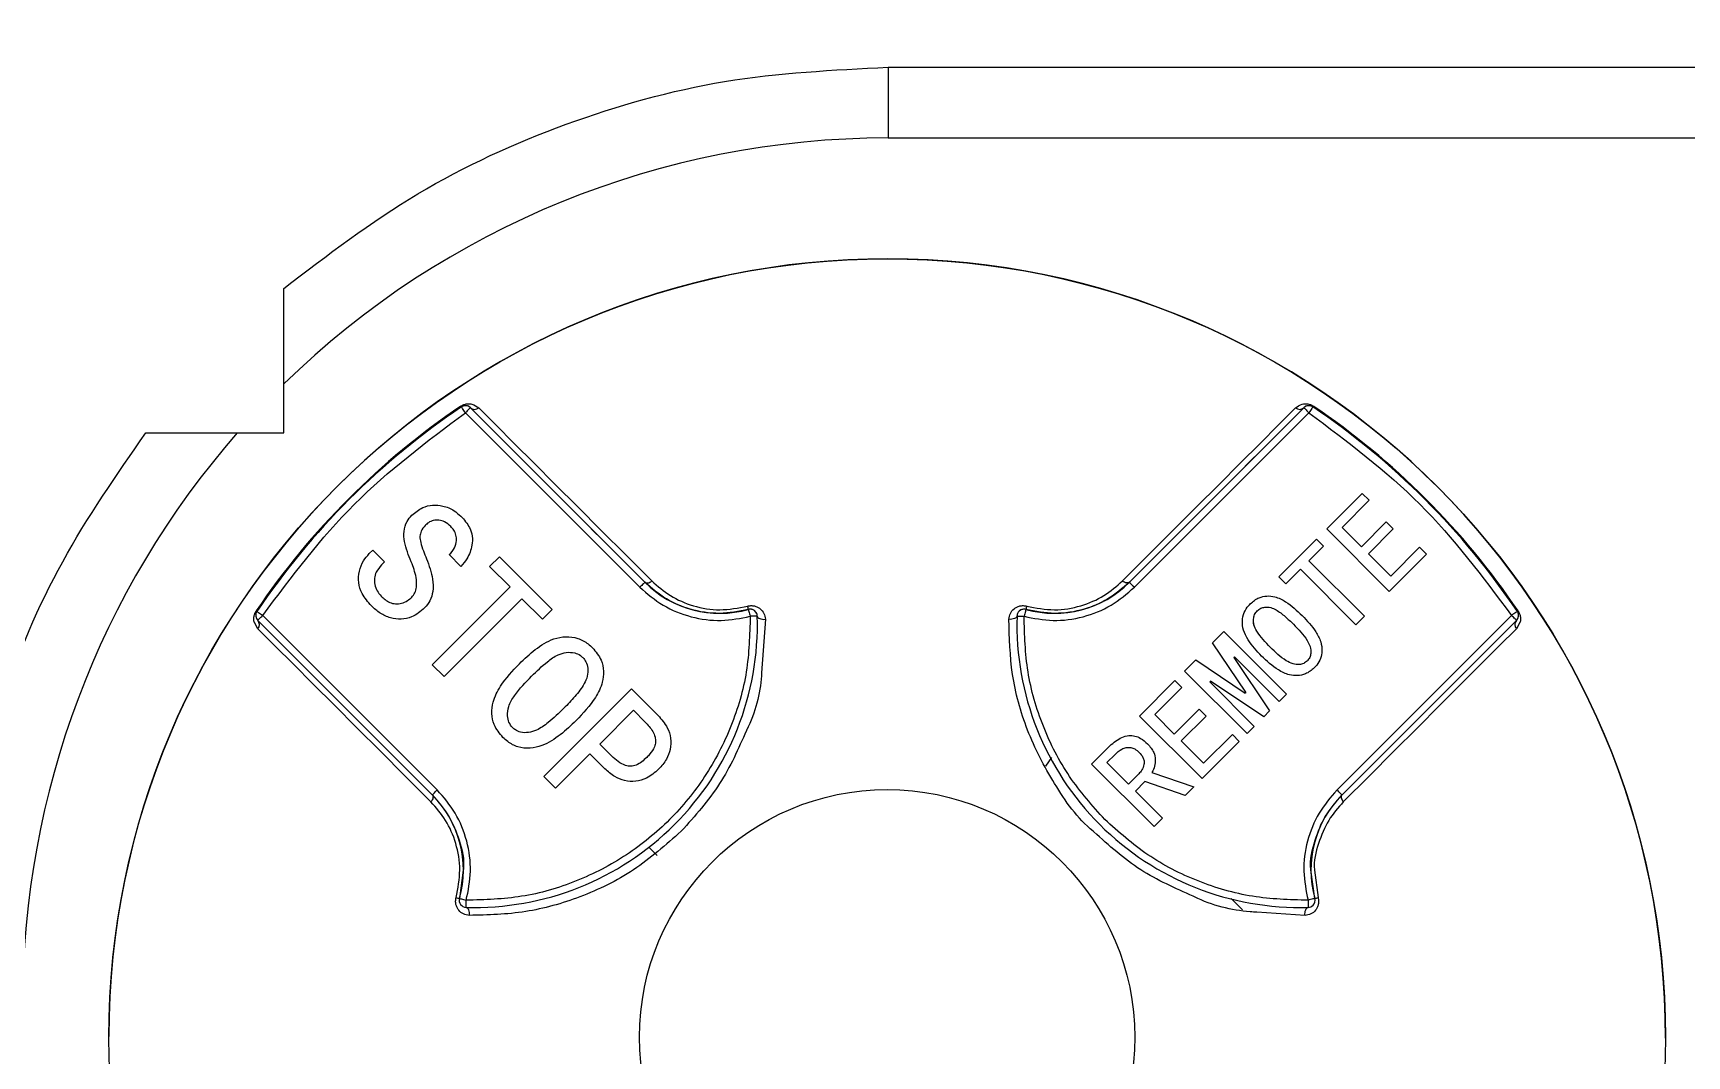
# Model space of a CAD drawing. Header units: millimetres. Extents: x 1890 to 4327, y 775 to 2498.
# Drawn here: x 2594.27 to 2641.03, y 2170.8 to 2199.71 of the extents above; entities that cross this region are included whole.
import ezdxf

# ---------------------------------------------------------------- set-up
doc = ezdxf.new("R2010")
doc.units = ezdxf.units.MM

msp = doc.modelspace()

# ---------------------------------------------------------------- linework, layer by layer
at = {"color": 7, "linetype": 'Continuous', "lineweight": 25}
for p, q in [((2618.442, 2198.741), (2669.134, 2198.741)), ((2618.442, 2198.741), (2618.442, 2196.741)), ((2618.442, 2196.741), (2668.933, 2196.741)), ((2601.361, 2188.403), (2601.361, 2192.489)), ((2606.369, 2189.161), (2606.383, 2189.141)), ((2606.383, 2189.141), (2606.383, 2189.141)), ((2606.494, 2188.975), (2611.427, 2184.043)), ((2606.636, 2189.117), (2611.568, 2184.184)), ((2606.636, 2189.117), (2606.636, 2189.117)), ((2625.266, 2184.184), (2630.199, 2189.117)), ((2625.408, 2184.043), (2630.34, 2188.975)), ((2630.199, 2189.117), (2630.199, 2189.117)), ((2630.452, 2189.141), (2630.466, 2189.161)), ((2630.452, 2189.141), (2630.452, 2189.141)), ((2597.46, 2188.403), (2601.361, 2188.403)), ((2630.844, 2185.694), (2631.847, 2186.697)), ((2631.847, 2186.697), (2632.043, 2186.5)), ((2632.043, 2186.5), (2631.278, 2185.735)), ((2632.043, 2186.5), (2631.278, 2185.735)), ((2605.357, 2185.789), (2605.357, 2185.789)), ((2606.08, 2185.761), (2606.08, 2185.761)), ((2632.612, 2183.926), (2630.844, 2185.694)), ((2632.612, 2183.926), (2630.844, 2185.694)), ((2631.278, 2185.735), (2631.826, 2185.187)), ((2631.278, 2185.735), (2631.278, 2185.735)), ((2631.826, 2185.187), (2632.529, 2185.89)), ((2632.726, 2185.694), (2632.023, 2184.991)), ((2632.726, 2185.694), (2632.023, 2184.991)), ((2632.529, 2185.89), (2632.726, 2185.694)), ((2605.214, 2185.409), (2605.214, 2185.409)), ((2606.243, 2185.384), (2606.243, 2185.384)), ((2629.49, 2184.339), (2630.555, 2185.404)), ((2630.555, 2185.404), (2630.751, 2185.208)), ((2603.779, 2184.993), (2603.88, 2185.095)), ((2603.88, 2185.095), (2604.213, 2184.762)), ((2604.213, 2184.762), (2604.127, 2184.675)), ((2604.213, 2184.762), (2604.127, 2184.675)), ((2606.37, 2184.632), (2606.037, 2184.965)), ((2606.37, 2184.632), (2606.037, 2184.965)), ((2607.18, 2184.632), (2607.455, 2184.907)), ((2607.455, 2184.907), (2608.946, 2183.416)), ((2630.751, 2185.208), (2630.338, 2184.794)), ((2630.751, 2185.208), (2630.338, 2184.794)), ((2630.338, 2184.794), (2631.909, 2183.223)), ((2630.338, 2184.794), (2630.338, 2184.794)), ((2632.023, 2184.991), (2632.653, 2184.36)), ((2632.023, 2184.991), (2632.023, 2184.991)), ((2633.666, 2184.98), (2632.612, 2183.926)), ((2633.666, 2184.98), (2632.612, 2183.926)), ((2632.653, 2184.36), (2633.47, 2185.177)), ((2633.47, 2185.177), (2633.666, 2184.98)), ((2604.127, 2184.675), (2604.127, 2184.675)), ((2606.37, 2184.632), (2606.37, 2184.632)), ((2607.759, 2184.053), (2607.18, 2184.632)), ((2607.759, 2184.053), (2607.18, 2184.632)), ((2629.686, 2184.143), (2629.49, 2184.339)), ((2629.686, 2184.143), (2629.49, 2184.339)), ((2630.1, 2184.557), (2629.686, 2184.143)), ((2630.1, 2184.557), (2629.686, 2184.143)), ((2631.671, 2182.985), (2630.1, 2184.557)), ((2630.1, 2184.557), (2630.1, 2184.557)), ((2631.671, 2182.985), (2630.1, 2184.557)), ((2603.923, 2184.242), (2603.923, 2184.242)), ((2605.116, 2184.201), (2605.116, 2184.201)), ((2605.559, 2181.853), (2607.759, 2184.053)), ((2607.759, 2184.053), (2607.759, 2184.053)), ((2611.568, 2184.184), (2611.568, 2184.184)), ((2625.266, 2184.184), (2625.266, 2184.184)), ((2629.686, 2184.143), (2629.686, 2184.143)), ((2632.612, 2183.926), (2632.612, 2183.926)), ((2600.601, 2183.36), (2600.581, 2183.373)), ((2600.601, 2183.36), (2600.601, 2183.36)), ((2603.837, 2183.517), (2603.837, 2183.517)), ((2605.342, 2183.459), (2605.342, 2183.459)), ((2608.092, 2183.72), (2605.892, 2181.52)), ((2608.092, 2183.72), (2605.892, 2181.52)), ((2608.671, 2183.141), (2608.092, 2183.72)), ((2608.092, 2183.72), (2608.092, 2183.72)), ((2608.671, 2183.141), (2608.092, 2183.72)), ((2608.946, 2183.416), (2608.671, 2183.141)), ((2608.946, 2183.416), (2608.671, 2183.141)), ((2628.88, 2183.378), (2628.88, 2183.378)), ((2636.233, 2183.36), (2636.254, 2183.373)), ((2636.233, 2183.36), (2636.233, 2183.36)), ((2600.629, 2182.871), (2600.531, 2183.049)), ((2600.567, 2183.248), (2600.567, 2183.248)), ((2605.558, 2178.174), (2600.625, 2183.106)), ((2605.7, 2178.315), (2600.767, 2183.248)), ((2608.671, 2183.141), (2608.671, 2183.141)), ((2614.75, 2182.984), (2614.75, 2182.984)), ((2614.975, 2183.138), (2614.87, 2181.626)), ((2622.085, 2183.001), (2622.085, 2183.001)), ((2628.794, 2182.96), (2628.794, 2182.96)), ((2629.903, 2182.996), (2629.903, 2182.996)), ((2636.068, 2183.248), (2631.135, 2178.315)), ((2636.209, 2183.106), (2631.277, 2178.174)), ((2631.909, 2183.223), (2631.671, 2182.985)), ((2631.909, 2183.223), (2631.671, 2182.985)), ((2631.671, 2182.985), (2631.671, 2182.985)), ((2636.304, 2183.049), (2636.205, 2182.871)), ((2636.268, 2183.248), (2636.268, 2183.248)), ((2627.619, 2182.468), (2627.939, 2182.789)), ((2628.56, 2181.073), (2627.619, 2182.468)), ((2628.56, 2181.073), (2627.619, 2182.468)), ((2627.939, 2182.789), (2629.707, 2181.021)), ((2609.814, 2182.055), (2609.814, 2182.055)), ((2626.823, 2181.672), (2627.143, 2181.993)), ((2627.143, 2181.993), (2628.539, 2181.052)), ((2628.218, 2182.055), (2628.239, 2182.076)), ((2628.239, 2182.076), (2628.218, 2182.055)), ((2628.218, 2182.055), (2629.231, 2180.546)), ((2628.218, 2182.055), (2628.218, 2182.055)), ((2629.5, 2180.814), (2628.239, 2182.076)), ((2628.239, 2182.076), (2628.239, 2182.076)), ((2629.5, 2180.814), (2628.239, 2182.076)), ((2629.004, 2182.096), (2629.004, 2182.096)), ((2630.37, 2182.379), (2630.37, 2182.379)), ((2605.892, 2181.52), (2605.559, 2181.853)), ((2605.892, 2181.52), (2605.559, 2181.853)), ((2605.892, 2181.52), (2605.892, 2181.52)), ((2608.367, 2181.534), (2608.367, 2181.534)), ((2609.925, 2181.476), (2609.925, 2181.476)), ((2628.591, 2179.905), (2626.823, 2181.672)), ((2628.591, 2179.905), (2626.823, 2181.672)), ((2630.493, 2181.765), (2630.493, 2181.765)), ((2608.714, 2178.698), (2611.189, 2181.173)), ((2611.189, 2181.173), (2611.942, 2180.42)), ((2625.551, 2180.401), (2626.554, 2181.404)), ((2626.75, 2181.207), (2625.985, 2180.442)), ((2626.75, 2181.207), (2625.985, 2180.442)), ((2626.554, 2181.404), (2626.75, 2181.207)), ((2627.536, 2181.373), (2627.557, 2181.393)), ((2627.557, 2181.393), (2627.536, 2181.373)), ((2627.536, 2181.373), (2628.797, 2180.111)), ((2627.536, 2181.373), (2627.536, 2181.373)), ((2629.066, 2180.38), (2627.557, 2181.393)), ((2627.557, 2181.393), (2627.557, 2181.393)), ((2629.066, 2180.38), (2627.557, 2181.393)), ((2628.56, 2181.073), (2628.539, 2181.052)), ((2628.56, 2181.073), (2628.56, 2181.073)), ((2629.707, 2181.021), (2629.5, 2180.814)), ((2629.707, 2181.021), (2629.5, 2180.814)), ((2607.718, 2180.664), (2607.718, 2180.664)), ((2610.292, 2179.61), (2611.247, 2180.565)), ((2610.292, 2179.61), (2611.247, 2180.565)), ((2611.247, 2180.565), (2611.58, 2180.232)), ((2611.247, 2180.565), (2611.247, 2180.565)), ((2611.247, 2180.565), (2611.58, 2180.232)), ((2626.533, 2179.894), (2627.236, 2180.597)), ((2627.236, 2180.597), (2627.433, 2180.401)), ((2629.231, 2180.546), (2629.066, 2180.38)), ((2629.231, 2180.546), (2629.066, 2180.38)), ((2629.5, 2180.814), (2629.5, 2180.814)), ((2609.626, 2180.275), (2609.626, 2180.275)), ((2611.58, 2180.232), (2611.58, 2180.232)), ((2627.319, 2178.633), (2625.551, 2180.401)), ((2627.319, 2178.633), (2625.551, 2180.401)), ((2625.985, 2180.442), (2626.533, 2179.894)), ((2625.985, 2180.442), (2625.985, 2180.442)), ((2627.433, 2180.401), (2626.73, 2179.698)), ((2627.433, 2180.401), (2626.73, 2179.698)), ((2628.797, 2180.111), (2628.591, 2179.905)), ((2628.797, 2180.111), (2628.591, 2179.905)), ((2629.066, 2180.38), (2629.066, 2180.38)), ((2607.557, 2179.798), (2607.557, 2179.798)), ((2610.625, 2179.277), (2610.292, 2179.61)), ((2610.292, 2179.61), (2610.292, 2179.61)), ((2611.872, 2179.688), (2611.872, 2179.688)), ((2626.73, 2179.698), (2627.36, 2179.067)), ((2626.73, 2179.698), (2626.73, 2179.698)), ((2628.373, 2179.687), (2627.319, 2178.633)), ((2628.373, 2179.687), (2627.319, 2178.633)), ((2627.36, 2179.067), (2628.177, 2179.884)), ((2628.177, 2179.884), (2628.373, 2179.687)), ((2628.591, 2179.905), (2628.591, 2179.905)), ((2610.017, 2179.335), (2609.047, 2178.365)), ((2610.017, 2179.335), (2609.047, 2178.365)), ((2610.437, 2178.915), (2610.017, 2179.335)), ((2610.017, 2179.335), (2610.017, 2179.335)), ((2610.437, 2178.915), (2610.017, 2179.335)), ((2622.904, 2178.986), (2623.07, 2179.235)), ((2624.197, 2179.047), (2624.714, 2179.563)), ((2624.631, 2179.088), (2624.859, 2179.315)), ((2624.631, 2179.088), (2624.859, 2179.315)), ((2624.859, 2179.315), (2624.859, 2179.315)), ((2625.541, 2179.377), (2625.541, 2179.377)), ((2609.047, 2178.365), (2608.714, 2178.698)), ((2609.047, 2178.365), (2608.714, 2178.698)), ((2610.437, 2178.915), (2610.437, 2178.915)), ((2611.956, 2178.9), (2611.956, 2178.9)), ((2625.965, 2177.279), (2624.197, 2179.047)), ((2625.965, 2177.279), (2624.197, 2179.047)), ((2625.241, 2178.478), (2624.631, 2179.088)), ((2624.631, 2179.088), (2624.631, 2179.088)), ((2625.531, 2178.767), (2625.241, 2178.478)), ((2625.684, 2179.094), (2625.684, 2179.094)), ((2625.903, 2178.809), (2627.092, 2178.406)), ((2609.047, 2178.365), (2609.047, 2178.365)), ((2625.706, 2178.55), (2625.438, 2178.282)), ((2625.706, 2178.55), (2625.438, 2178.282)), ((2625.438, 2178.282), (2626.203, 2177.517)), ((2625.438, 2178.282), (2625.438, 2178.282)), ((2626.843, 2178.157), (2625.706, 2178.55)), ((2625.706, 2178.55), (2625.706, 2178.55)), ((2626.843, 2178.157), (2625.706, 2178.55)), ((2627.092, 2178.406), (2626.843, 2178.157)), ((2627.092, 2178.406), (2626.843, 2178.157)), ((2627.319, 2178.633), (2627.319, 2178.633)), ((2626.843, 2178.157), (2626.843, 2178.157)), ((2626.203, 2177.517), (2625.965, 2177.279)), ((2626.203, 2177.517), (2625.965, 2177.279)), ((2625.965, 2177.279), (2625.965, 2177.279)), ((2611.682, 2176.693), (2611.912, 2176.463)), ((2606.435, 2176.05), (2606.327, 2175.249)), ((2630.507, 2175.249), (2630.399, 2176.056)), ((2630.501, 2176.045), (2630.601, 2175.271)), ((2606.32, 2175.196), (2606.32, 2175.196)), ((2606.514, 2174.996), (2606.52, 2175.196)), ((2628.14, 2175.249), (2628.461, 2174.929)), ((2628.163, 2175.226), (2628.461, 2174.929)), ((2630.315, 2175.196), (2630.321, 2174.996)), ((2630.515, 2175.195), (2630.515, 2175.195)), ((2630.23, 2174.768), (2628.864, 2174.859)), ((2596.417, 2171.349), (2596.417, 2171.349)), ((2640.417, 2171.302), (2640.417, 2171.302))]:
    msp.add_line(p, q, dxfattribs=at)
at = {"color": 7, "linetype": 'Continuous', "lineweight": 25, "flags": 128}
for points in [[(2606.494, 2188.975), (2606.473, 2189.008), (2606.452, 2189.039), (2606.432, 2189.067), (2606.415, 2189.093), (2606.401, 2189.113), (2606.391, 2189.129), (2606.385, 2189.138), (2606.383, 2189.141)], [(2606.636, 2189.117), (2606.633, 2189.114), (2606.625, 2189.106), (2606.612, 2189.093), (2606.594, 2189.075), (2606.573, 2189.054), (2606.549, 2189.03), (2606.522, 2189.003), (2606.494, 2188.975)], [(2606.872, 2189.113), (2607.354, 2188.631), (2607.876, 2188.108), (2608.437, 2187.547), (2609.036, 2186.949), (2609.669, 2186.315), (2610.337, 2185.648), (2611.036, 2184.949), (2611.764, 2184.22)], [(2625.07, 2184.22), (2625.799, 2184.949), (2626.498, 2185.648), (2627.165, 2186.315), (2627.799, 2186.949), (2628.397, 2187.547), (2628.958, 2188.108), (2629.481, 2188.631), (2629.963, 2189.113)], [(2630.199, 2189.117), (2630.201, 2189.114), (2630.209, 2189.106), (2630.223, 2189.093), (2630.24, 2189.075), (2630.262, 2189.054), (2630.286, 2189.03), (2630.313, 2189.003), (2630.34, 2188.975)], [(2630.452, 2189.141), (2630.45, 2189.138), (2630.444, 2189.129), (2630.433, 2189.113), (2630.419, 2189.093), (2630.402, 2189.067), (2630.383, 2189.039), (2630.362, 2189.008), (2630.34, 2188.975)], [(2611.568, 2184.184), (2611.566, 2184.181), (2611.558, 2184.173), (2611.545, 2184.16), (2611.527, 2184.143), (2611.506, 2184.121), (2611.481, 2184.097), (2611.455, 2184.07), (2611.427, 2184.043)], [(2611.568, 2184.184), (2611.585, 2184.172), (2611.605, 2184.165), (2611.628, 2184.163), (2611.653, 2184.165), (2611.68, 2184.172), (2611.709, 2184.184), (2611.737, 2184.2), (2611.764, 2184.22)], [(2625.266, 2184.184), (2625.25, 2184.172), (2625.23, 2184.165), (2625.207, 2184.163), (2625.181, 2184.165), (2625.154, 2184.172), (2625.126, 2184.184), (2625.098, 2184.2), (2625.07, 2184.22)], [(2625.266, 2184.184), (2625.269, 2184.181), (2625.277, 2184.173), (2625.29, 2184.16), (2625.308, 2184.143), (2625.329, 2184.121), (2625.353, 2184.097), (2625.38, 2184.07), (2625.408, 2184.043)], [(2600.601, 2183.36), (2600.604, 2183.358), (2600.614, 2183.351), (2600.629, 2183.341), (2600.65, 2183.327), (2600.675, 2183.31), (2600.703, 2183.291), (2600.735, 2183.27), (2600.767, 2183.248)], [(2614.493, 2183.415), (2614.494, 2183.411), (2614.497, 2183.4), (2614.502, 2183.383), (2614.509, 2183.359), (2614.517, 2183.329), (2614.526, 2183.296), (2614.536, 2183.26), (2614.547, 2183.222)], [(2622.342, 2183.415), (2622.34, 2183.411), (2622.337, 2183.4), (2622.332, 2183.383), (2622.326, 2183.359), (2622.318, 2183.329), (2622.308, 2183.296), (2622.298, 2183.26), (2622.288, 2183.222)], [(2636.233, 2183.36), (2636.23, 2183.358), (2636.221, 2183.351), (2636.205, 2183.341), (2636.185, 2183.327), (2636.16, 2183.31), (2636.131, 2183.291), (2636.1, 2183.27), (2636.068, 2183.248)], [(2600.625, 2183.106), (2600.628, 2183.109), (2600.636, 2183.117), (2600.649, 2183.13), (2600.667, 2183.148), (2600.688, 2183.169), (2600.713, 2183.194), (2600.739, 2183.22), (2600.767, 2183.248)], [(2614.747, 2183.228), (2614.743, 2183.228), (2614.731, 2183.228), (2614.713, 2183.227), (2614.688, 2183.227), (2614.658, 2183.226), (2614.623, 2183.225), (2614.586, 2183.224), (2614.547, 2183.222)], [(2614.747, 2183.228), (2614.752, 2183.208), (2614.765, 2183.188), (2614.787, 2183.171), (2614.817, 2183.157), (2614.851, 2183.146), (2614.891, 2183.139), (2614.932, 2183.136), (2614.975, 2183.138)], [(2622.088, 2183.228), (2622.083, 2183.208), (2622.069, 2183.188), (2622.047, 2183.171), (2622.018, 2183.157), (2621.983, 2183.146), (2621.944, 2183.139), (2621.902, 2183.136), (2621.86, 2183.138)], [(2622.088, 2183.228), (2622.092, 2183.228), (2622.103, 2183.228), (2622.122, 2183.227), (2622.147, 2183.227), (2622.177, 2183.226), (2622.211, 2183.225), (2622.249, 2183.224), (2622.288, 2183.222)], [(2636.209, 2183.106), (2636.206, 2183.109), (2636.198, 2183.117), (2636.185, 2183.13), (2636.168, 2183.148), (2636.146, 2183.169), (2636.122, 2183.194), (2636.095, 2183.22), (2636.068, 2183.248)], [(2605.522, 2177.978), (2604.793, 2178.707), (2604.094, 2179.406), (2603.427, 2180.073), (2602.793, 2180.707), (2602.195, 2181.305), (2601.634, 2181.866), (2601.112, 2182.389), (2600.629, 2182.871)], [(2636.205, 2182.871), (2635.723, 2182.389), (2635.201, 2181.866), (2634.639, 2181.305), (2634.041, 2180.707), (2633.408, 2180.073), (2632.74, 2179.406), (2632.041, 2178.707), (2631.313, 2177.978)], [(2605.558, 2178.174), (2605.561, 2178.177), (2605.569, 2178.185), (2605.582, 2178.198), (2605.6, 2178.215), (2605.621, 2178.237), (2605.645, 2178.261), (2605.672, 2178.288), (2605.7, 2178.315)], [(2631.277, 2178.174), (2631.274, 2178.177), (2631.266, 2178.185), (2631.253, 2178.198), (2631.235, 2178.215), (2631.214, 2178.237), (2631.189, 2178.261), (2631.163, 2178.288), (2631.135, 2178.315)], [(2605.558, 2178.174), (2605.57, 2178.158), (2605.577, 2178.138), (2605.58, 2178.115), (2605.577, 2178.089), (2605.57, 2178.062), (2605.558, 2178.034), (2605.542, 2178.005), (2605.522, 2177.978)], [(2631.277, 2178.174), (2631.265, 2178.158), (2631.257, 2178.138), (2631.255, 2178.115), (2631.257, 2178.089), (2631.265, 2178.062), (2631.277, 2178.034), (2631.293, 2178.005), (2631.313, 2177.978)], [(2606.327, 2175.249), (2606.331, 2175.248), (2606.342, 2175.245), (2606.36, 2175.24), (2606.384, 2175.234), (2606.413, 2175.225), (2606.446, 2175.216), (2606.482, 2175.206), (2606.52, 2175.196)], [(2606.514, 2174.996), (2606.535, 2174.991), (2606.554, 2174.977), (2606.571, 2174.955), (2606.586, 2174.926), (2606.596, 2174.891), (2606.604, 2174.852), (2606.606, 2174.81), (2606.605, 2174.768)], [(2630.23, 2174.768), (2630.228, 2174.81), (2630.231, 2174.852), (2630.238, 2174.891), (2630.249, 2174.926), (2630.264, 2174.955), (2630.281, 2174.977), (2630.3, 2174.991), (2630.321, 2174.996)], [(2630.507, 2175.249), (2630.504, 2175.248), (2630.493, 2175.245), (2630.475, 2175.24), (2630.451, 2175.234), (2630.422, 2175.225), (2630.388, 2175.216), (2630.352, 2175.206), (2630.315, 2175.196)]]:
    msp.add_lwpolyline(points, dxfattribs=at)
at = {"color": 7, "linetype": 'Continuous', "lineweight": 25}
for radius in [22, 7]:
    msp.add_circle((2618.417, 2171.325), radius, dxfattribs=at)
for centre, radius, start, end in [((2585.418, 2208.53), 91.48, 295.79271, 180), ((2585.418, 2208.53), 90.341, 353.64897, 186.35103), ((2585.418, 2208.53), 89.875, 353.64897, 186.35103), ((2585.418, 2208.53), 85.319, 353.33017, 186.66983), ((2585.418, 2208.53), 91.48, 180, 290.22656), ((2618.442, 2172.277), 24.464, 90, 134.2869), ((2585.418, 2208.53), 90.976, 296.50811, 351.20762), ((2585.418, 2208.53), 86.42, 299.88973, 350.7957), ((2585.418, 2208.53), 91.441, 295.84596, 351.20762), ((2618.417, 2171.325), 22, 359.9388, 179.9388), ((2618.417, 2171.325), 21.524, 124.039, 145.961), ((2618.417, 2171.325), 21.5, 124.039, 145.961), ((2618.417, 2171.325), 21.5, 124.039, 145.961), ((2606.494, 2188.975), 0.2, 45, 124.039), ((2606.756, 2189.253), 0.182, 228.6227, 309.5363), ((2630.079, 2189.253), 0.182, 230.4637, 311.3773), ((2630.34, 2188.975), 0.2, 55.961, 135), ((2618.417, 2171.325), 21.5, 34.039, 55.961), ((2618.417, 2171.325), 21.5, 34.039, 55.961), ((2618.417, 2171.325), 21.524, 34.039, 55.961), ((2618.442, 2172.277), 24.464, 138.762, 180), ((2613.69, 2186.306), 3, 225, 285.531), ((2623.145, 2186.306), 3, 254.469, 315), ((2600.767, 2183.248), 0.2, 145.961, 225), ((2613.813, 2183.308), 0.689, 8.9101, 16.8757), ((2614.547, 2183.222), 0.2, 1.6906, 105.531), ((2622.288, 2183.222), 0.2, 135, 178.3094), ((2622.288, 2183.222), 0.2, 74.469, 135), ((2623.022, 2183.308), 0.689, 163.1243, 171.0899), ((2636.068, 2183.248), 0.2, 315, 34.039), ((2600.489, 2182.987), 0.182, 320.5221, 40.0844), ((2606.75, 2182.992), 8, 268.3094, 1.6906), ((2630.085, 2182.992), 8, 178.3094, 271.6906), ((2636.346, 2182.987), 0.182, 139.9143, 219.478), ((2603.437, 2176.052), 3, 344.469, 45), ((2633.398, 2176.052), 3, 135, 195.531), ((2606.434, 2175.93), 0.689, 253.1246, 261.0883), ((2606.52, 2175.196), 0.2, 164.469, 268.3094), ((2630.315, 2175.196), 0.2, 271.6906, 315), ((2630.315, 2175.196), 0.2, 315, 15.531), ((2630.401, 2175.93), 0.689, 278.9117, 286.8754)]:
    msp.add_arc(centre, radius, start, end, dxfattribs=at)
for points in [[(2669.134, 2198.741), (2669.388, 2201.694), (2669.897, 2207.6), (2669.473, 2216.499), (2668.181, 2225.301), (2665.953, 2233.919), (2662.834, 2242.255), (2658.854, 2250.216), (2654.058, 2257.714), (2648.5, 2264.666), (2642.241, 2270.994), (2635.351, 2276.628), (2627.906, 2281.505), (2619.989, 2285.571), (2611.688, 2288.786), (2603.095, 2291.091), (2594.306, 2292.546), (2588.38, 2292.727), (2585.418, 2292.817)], [(2679.158, 2208.531), (2679.071, 2205.463), (2678.897, 2199.328), (2677.494, 2190.214), (2675.269, 2181.276), (2672.161, 2172.601), (2668.223, 2164.271), (2663.485, 2156.368), (2657.997, 2148.967), (2651.809, 2142.14), (2644.982, 2135.952), (2637.581, 2130.464), (2629.678, 2125.726), (2621.348, 2121.788), (2612.673, 2118.68), (2603.735, 2116.455), (2594.621, 2115.052), (2588.485, 2114.878), (2585.418, 2114.791)], [(2601.361, 2192.489), (2602.593, 2193.429), (2605.058, 2195.308), (2609.307, 2197.239), (2613.799, 2198.507), (2616.895, 2198.663), (2618.442, 2198.741)], [(2683.091, 2197.742), (2682.567, 2194.09), (2681.519, 2186.787), (2678.399, 2176.144), (2674.192, 2165.901), (2668.836, 2156.2), (2662.432, 2147.161), (2655.05, 2138.899), (2646.788, 2131.517), (2637.749, 2125.113), (2628.048, 2119.757), (2617.805, 2115.549), (2607.162, 2112.43), (2599.859, 2111.382), (2596.207, 2110.858)], [(2682.889, 2191.199), (2682.202, 2187.905), (2680.83, 2181.316), (2677.509, 2171.764), (2673.305, 2162.581), (2668.169, 2153.878), (2662.18, 2145.741), (2655.392, 2138.257), (2647.879, 2131.501), (2639.717, 2125.547), (2630.992, 2120.448), (2621.791, 2116.284), (2612.224, 2113.004), (2605.63, 2111.659), (2602.333, 2110.987)], [(2600.767, 2183.248), (2601.584, 2184.34), (2603.219, 2186.524), (2605.402, 2188.158), (2606.494, 2188.975)], [(2611.568, 2184.184), (2610.604, 2185.149), (2608.675, 2187.077), (2607.316, 2188.437), (2606.636, 2189.117)], [(2630.199, 2189.117), (2629.519, 2188.437), (2628.159, 2187.077), (2626.23, 2185.149), (2625.266, 2184.184)], [(2630.34, 2188.975), (2631.432, 2188.158), (2633.616, 2186.524), (2635.25, 2184.34), (2636.068, 2183.248)], [(2591.979, 2172.277), (2592.047, 2173.722), (2592.182, 2176.613), (2593.289, 2180.826), (2594.979, 2184.841), (2596.633, 2187.216), (2597.46, 2188.403)]]:
    msp.add_open_spline(points, degree=3, dxfattribs=at)
for points, knots in [([(2627.702, 2134.459), (2629.88, 2135.733), (2634.865, 2138.647), (2641.929, 2144.301), (2648.894, 2151.133), (2655.013, 2158.743), (2660.236, 2166.991), (2664.464, 2175.786), (2667.741, 2184.994), (2669.016, 2191.369), (2669.654, 2194.556)], [0, 0, 0, 0, 0.099849, 0.228442, 0.357035, 0.485628, 0.614221, 0.742814, 0.871407, 1, 1, 1, 1]), ([(2606.369, 2189.161), (2606.382, 2189.17), (2606.409, 2189.187), (2606.469, 2189.213), (2606.569, 2189.235), (2606.731, 2189.221), (2606.816, 2189.156), (2606.872, 2189.113)], [0, 0, 0, 0, 0.057712, 0.117064, 0.25153, 0.501177, 1, 1, 1, 1]), ([(2606.636, 2189.117), (2606.611, 2189.136), (2606.573, 2189.167), (2606.498, 2189.179), (2606.444, 2189.171), (2606.41, 2189.157), (2606.393, 2189.148), (2606.386, 2189.144), (2606.383, 2189.141)], [0, 0, 0, 0, 0.500032, 0.773163, 0.911126, 0.959646, 0.980448, 1, 1, 1, 1]), ([(2629.963, 2189.113), (2630.019, 2189.156), (2630.103, 2189.221), (2630.265, 2189.235), (2630.365, 2189.213), (2630.425, 2189.187), (2630.452, 2189.17), (2630.466, 2189.161)], [0, 0, 0, 0, 0.4973637, 0.7473602, 0.8823614, 0.9420119, 1, 1, 1, 1]), ([(2630.452, 2189.141), (2630.448, 2189.144), (2630.441, 2189.148), (2630.424, 2189.157), (2630.39, 2189.171), (2630.336, 2189.178), (2630.261, 2189.167), (2630.223, 2189.136), (2630.199, 2189.117)], [0, 0, 0, 0, 0.019949, 0.041211, 0.090998, 0.233378, 0.500651, 1, 1, 1, 1]), ([(2604.98, 2186.079), (2605.078, 2186.16), (2605.25, 2186.305), (2605.569, 2186.376), (2605.878, 2186.349), (2606.159, 2186.238), (2606.308, 2186.105), (2606.37, 2186.05)], [0, 0, 0, 0, 0.2426698, 0.4294767, 0.6156339, 0.8389691, 1, 1, 1, 1]), ([(2604.966, 2184.762), (2604.888, 2184.949), (2604.772, 2185.225), (2604.744, 2185.623), (2604.819, 2185.891), (2604.931, 2186.022), (2604.98, 2186.079)], [0, 0, 0, 0, 0.428369, 0.6335505, 0.8408689, 1, 1, 1, 1]), ([(2605.357, 2185.789), (2605.314, 2185.738), (2605.242, 2185.648), (2605.2, 2185.474), (2605.248, 2185.204), (2605.336, 2184.999), (2605.4, 2184.849)], [0, 0, 0, 0, 0.196092, 0.338428, 0.515662, 1, 1, 1, 1]), ([(2606.08, 2185.761), (2606.024, 2185.81), (2605.926, 2185.895), (2605.748, 2185.948), (2605.589, 2185.939), (2605.455, 2185.878), (2605.387, 2185.817), (2605.357, 2185.789)], [0, 0, 0, 0, 0.273741, 0.469785, 0.666347, 0.848138, 1, 1, 1, 1]), ([(2606.08, 2185.761), (2606.024, 2185.81), (2605.926, 2185.895), (2605.748, 2185.948), (2605.589, 2185.939), (2605.455, 2185.878), (2605.387, 2185.817), (2605.357, 2185.789)], [0, 0, 0, 0, 0.273741, 0.469785, 0.666347, 0.848138, 1, 1, 1, 1]), ([(2606.037, 2184.965), (2606.094, 2185.025), (2606.2, 2185.138), (2606.25, 2185.344), (2606.237, 2185.52), (2606.175, 2185.657), (2606.11, 2185.728), (2606.08, 2185.761)], [0, 0, 0, 0, 0.271428, 0.5099, 0.681019, 0.852199, 1, 1, 1, 1]), ([(2606.37, 2186.05), (2606.46, 2185.948), (2606.606, 2185.783), (2606.706, 2185.487), (2606.684, 2185.179), (2606.579, 2184.875), (2606.43, 2184.702), (2606.37, 2184.632)], [0, 0, 0, 0, 0.252592, 0.41193, 0.571985, 0.826889, 1, 1, 1, 1]), ([(2603.837, 2183.517), (2603.74, 2183.628), (2603.572, 2183.821), (2603.462, 2184.174), (2603.481, 2184.498), (2603.593, 2184.784), (2603.721, 2184.928), (2603.779, 2184.993)], [0, 0, 0, 0, 0.264487, 0.457861, 0.651756, 0.843286, 1, 1, 1, 1]), ([(2604.98, 2183.763), (2605.013, 2183.803), (2605.081, 2183.886), (2605.127, 2184.081), (2605.106, 2184.385), (2605.02, 2184.616), (2604.966, 2184.762)], [0, 0, 0, 0, 0.143744, 0.301533, 0.558519, 1, 1, 1, 1]), ([(2605.4, 2184.849), (2605.469, 2184.658), (2605.577, 2184.359), (2605.591, 2183.947), (2605.51, 2183.66), (2605.397, 2183.524), (2605.342, 2183.459)], [0, 0, 0, 0, 0.409467, 0.643428, 0.829197, 1, 1, 1, 1]), ([(2604.127, 2184.675), (2604.07, 2184.61), (2603.974, 2184.5), (2603.915, 2184.298), (2603.929, 2184.114), (2603.989, 2183.935), (2604.071, 2183.839), (2604.112, 2183.792)], [0, 0, 0, 0, 0.25891, 0.438957, 0.619223, 0.812916, 1, 1, 1, 1]), ([(2611.427, 2184.043), (2611.638, 2183.862), (2612.066, 2183.493), (2612.867, 2183.178), (2613.72, 2183.058), (2614.274, 2183.168), (2614.547, 2183.222)], [0, 0, 0, 0, 0.245589, 0.5, 0.754411, 1, 1, 1, 1]), ([(2614.493, 2183.415), (2614.221, 2183.363), (2613.66, 2183.255), (2612.856, 2183.392), (2612.129, 2183.698), (2611.763, 2184.016), (2611.568, 2184.184)], [0, 0, 0, 0, 0.242664, 0.499933, 0.73499, 1, 1, 1, 1]), ([(2611.764, 2184.22), (2611.931, 2184.074), (2612.264, 2183.782), (2612.925, 2183.495), (2613.684, 2183.36), (2614.209, 2183.459), (2614.472, 2183.508)], [0, 0, 0, 0, 0.24976, 0.500155, 0.750188, 1, 1, 1, 1]), ([(2622.288, 2183.222), (2622.56, 2183.168), (2623.115, 2183.058), (2623.967, 2183.178), (2624.769, 2183.493), (2625.197, 2183.862), (2625.408, 2184.043)], [0, 0, 0, 0, 0.245589, 0.5, 0.754411, 1, 1, 1, 1]), ([(2625.266, 2184.184), (2625.072, 2184.016), (2624.706, 2183.698), (2623.978, 2183.392), (2623.175, 2183.255), (2622.614, 2183.363), (2622.342, 2183.415)], [0, 0, 0, 0, 0.265019, 0.500067, 0.757342, 1, 1, 1, 1]), ([(2622.363, 2183.508), (2622.625, 2183.459), (2623.15, 2183.36), (2623.909, 2183.495), (2624.57, 2183.782), (2624.904, 2184.074), (2625.07, 2184.22)], [0, 0, 0, 0, 0.2498124, 0.4998445, 0.7502398, 1, 1, 1, 1]), ([(2600.531, 2183.049), (2600.528, 2183.053), (2600.507, 2183.089), (2600.509, 2183.174), (2600.529, 2183.272), (2600.556, 2183.333), (2600.573, 2183.36), (2600.581, 2183.373)], [0, 0, 0, 0, 0.064165, 0.529616, 0.781144, 0.892106, 1, 1, 1, 1]), ([(2605.342, 2183.459), (2605.226, 2183.361), (2605.031, 2183.197), (2604.677, 2183.124), (2604.368, 2183.163), (2604.077, 2183.299), (2603.918, 2183.444), (2603.837, 2183.517)], [0, 0, 0, 0, 0.264859, 0.442595, 0.620083, 0.807926, 1, 1, 1, 1]), ([(2605.342, 2183.459), (2605.226, 2183.361), (2605.031, 2183.197), (2604.677, 2183.124), (2604.368, 2183.163), (2604.077, 2183.299), (2603.918, 2183.444), (2603.837, 2183.517)], [0, 0, 0, 0, 0.264859, 0.442595, 0.620083, 0.807926, 1, 1, 1, 1]), ([(2604.112, 2183.792), (2604.189, 2183.724), (2604.309, 2183.618), (2604.522, 2183.564), (2604.697, 2183.587), (2604.856, 2183.653), (2604.941, 2183.729), (2604.98, 2183.763)], [0, 0, 0, 0, 0.308723, 0.481176, 0.653403, 0.84143, 1, 1, 1, 1]), ([(2614.472, 2183.508), (2614.504, 2183.515), (2614.568, 2183.528), (2614.664, 2183.517), (2614.753, 2183.487), (2614.853, 2183.422), (2614.948, 2183.307), (2614.966, 2183.194), (2614.975, 2183.138)], [0, 0, 0, 0, 0.123611, 0.250214, 0.373313, 0.501044, 0.749966, 1, 1, 1, 1]), ([(2614.688, 2183.364), (2614.676, 2183.375), (2614.653, 2183.394), (2614.607, 2183.415), (2614.562, 2183.424), (2614.521, 2183.422), (2614.502, 2183.417), (2614.493, 2183.415)], [0, 0, 0, 0, 0.273059, 0.500453, 0.767114, 0.88663, 1, 1, 1, 1]), ([(2614.747, 2183.228), (2614.746, 2183.237), (2614.744, 2183.263), (2614.73, 2183.311), (2614.704, 2183.344), (2614.688, 2183.364)], [0, 0, 0, 0, 0.181202, 0.501499, 1, 1, 1, 1]), ([(2621.86, 2183.138), (2621.869, 2183.194), (2621.886, 2183.307), (2621.981, 2183.422), (2622.081, 2183.486), (2622.17, 2183.517), (2622.266, 2183.528), (2622.331, 2183.515), (2622.363, 2183.508)], [0, 0, 0, 0, 0.2496018, 0.4982962, 0.6255893, 0.7486287, 0.8757219, 1, 1, 1, 1]), ([(2622.342, 2183.415), (2622.326, 2183.418), (2622.293, 2183.425), (2622.242, 2183.419), (2622.193, 2183.401), (2622.141, 2183.364), (2622.106, 2183.314), (2622.091, 2183.264), (2622.089, 2183.237), (2622.088, 2183.228)], [0, 0, 0, 0, 0.098526, 0.211663, 0.344444, 0.500006, 0.749377, 0.913544, 1, 1, 1, 1]), ([(2629.004, 2182.096), (2628.866, 2182.243), (2628.659, 2182.465), (2628.481, 2182.813), (2628.444, 2183.084), (2628.496, 2183.328), (2628.598, 2183.485), (2628.667, 2183.557), (2628.684, 2183.574)], [0, 0, 0, 0, 0.352615, 0.529946, 0.676874, 0.824141, 0.958426, 1, 1, 1, 1]), ([(2628.684, 2183.574), (2628.763, 2183.641), (2628.9, 2183.756), (2629.154, 2183.807), (2629.417, 2183.778), (2629.772, 2183.6), (2630.003, 2183.383), (2630.152, 2183.244)], [0, 0, 0, 0, 0.178954, 0.311474, 0.443543, 0.640747, 1, 1, 1, 1]), ([(2628.797, 2182.961), (2628.794, 2182.968), (2628.767, 2183.023), (2628.77, 2183.133), (2628.796, 2183.274), (2628.852, 2183.343), (2628.88, 2183.378)], [0, 0, 0, 0, 0.048502, 0.412822, 0.703624, 1, 1, 1, 1]), ([(2629.252, 2182.344), (2629.111, 2182.489), (2628.925, 2182.679), (2628.779, 2182.968), (2628.768, 2183.132), (2628.796, 2183.275), (2628.852, 2183.343), (2628.88, 2183.378)], [0, 0, 0, 0, 0.494324, 0.651411, 0.784883, 0.89142, 1, 1, 1, 1]), ([(2628.88, 2183.378), (2628.911, 2183.404), (2628.974, 2183.456), (2629.11, 2183.488), (2629.263, 2183.477), (2629.46, 2183.385), (2629.672, 2183.219), (2629.826, 2183.071), (2629.903, 2182.996)], [0, 0, 0, 0, 0.099275, 0.199109, 0.336855, 0.470696, 0.732552, 1, 1, 1, 1]), ([(2628.88, 2183.378), (2628.911, 2183.404), (2628.974, 2183.456), (2629.11, 2183.488), (2629.263, 2183.477), (2629.46, 2183.385), (2629.672, 2183.219), (2629.826, 2183.071), (2629.903, 2182.996)], [0, 0, 0, 0, 0.099275, 0.199109, 0.336855, 0.470696, 0.732552, 1, 1, 1, 1]), ([(2636.259, 2183.191), (2636.264, 2183.212), (2636.271, 2183.244), (2636.263, 2183.299), (2636.249, 2183.333), (2636.241, 2183.349), (2636.236, 2183.356), (2636.233, 2183.36)], [0, 0, 0, 0, 0.5462975, 0.82224, 0.9192874, 0.9608929, 1, 1, 1, 1]), ([(2636.254, 2183.373), (2636.262, 2183.36), (2636.279, 2183.333), (2636.305, 2183.273), (2636.326, 2183.175), (2636.328, 2183.089), (2636.307, 2183.053), (2636.304, 2183.049)], [0, 0, 0, 0, 0.107574, 0.218232, 0.46854, 0.933582, 1, 1, 1, 1]), ([(2614.547, 2183.222), (2614.531, 2182.698), (2614.501, 2181.637), (2614.047, 2180.093), (2613.31, 2178.672), (2612.303, 2177.44), (2611.07, 2176.432), (2609.649, 2175.695), (2608.105, 2175.241), (2607.045, 2175.211), (2606.52, 2175.196)], [0, 0, 0, 0, 0.123694, 0.25, 0.376306, 0.5, 0.623694, 0.75, 0.876306, 1, 1, 1, 1]), ([(2624.261, 2177.128), (2624.254, 2177.134), (2623.798, 2177.501), (2623.114, 2178.487), (2622.329, 2179.989), (2621.898, 2181.593), (2621.873, 2182.622), (2621.86, 2183.138)], [0, 0, 0, 0, 0.003657, 0.252454, 0.50145, 0.750307, 1, 1, 1, 1]), ([(2624.569, 2177.477), (2624.22, 2177.869), (2623.514, 2178.662), (2622.79, 2180.096), (2622.333, 2181.636), (2622.303, 2182.697), (2622.288, 2183.222)], [0, 0, 0, 0, 0.247388, 0.5, 0.752612, 1, 1, 1, 1]), ([(2629.903, 2182.996), (2630.045, 2182.852), (2630.245, 2182.65), (2630.394, 2182.346), (2630.4, 2182.175), (2630.371, 2182.052), (2630.321, 2181.992), (2630.296, 2181.962)], [0, 0, 0, 0, 0.49285, 0.695676, 0.810798, 0.906138, 1, 1, 1, 1]), ([(2630.152, 2183.244), (2630.289, 2183.097), (2630.499, 2182.873), (2630.683, 2182.522), (2630.724, 2182.256), (2630.681, 2182.025), (2630.588, 2181.868), (2630.516, 2181.79), (2630.493, 2181.765)], [0, 0, 0, 0, 0.351902, 0.53557, 0.686137, 0.813603, 0.940969, 1, 1, 1, 1]), ([(2608.02, 2181.882), (2608.165, 2182.019), (2608.457, 2182.295), (2608.903, 2182.576), (2609.332, 2182.666), (2609.676, 2182.618), (2609.928, 2182.481), (2610.049, 2182.368), (2610.089, 2182.33)], [0, 0, 0, 0, 0.251272, 0.504268, 0.648099, 0.792244, 0.930746, 1, 1, 1, 1]), ([(2608.367, 2181.534), (2608.512, 2181.673), (2608.744, 2181.894), (2609.073, 2182.129), (2609.345, 2182.213), (2609.567, 2182.202), (2609.726, 2182.136), (2609.792, 2182.076), (2609.814, 2182.055)], [0, 0, 0, 0, 0.352152, 0.564272, 0.704386, 0.844226, 0.946602, 1, 1, 1, 1]), ([(2608.367, 2181.534), (2608.512, 2181.673), (2608.744, 2181.894), (2609.073, 2182.129), (2609.345, 2182.213), (2609.567, 2182.202), (2609.726, 2182.136), (2609.792, 2182.076), (2609.814, 2182.055)], [0, 0, 0, 0, 0.352152, 0.564272, 0.704386, 0.844226, 0.946602, 1, 1, 1, 1]), ([(2609.814, 2182.055), (2609.847, 2182.017), (2609.92, 2181.931), (2609.968, 2181.743), (2609.954, 2181.526), (2609.827, 2181.248), (2609.594, 2180.949), (2609.385, 2180.732), (2609.279, 2180.623)], [0, 0, 0, 0, 0.089191, 0.196684, 0.333078, 0.466728, 0.730437, 1, 1, 1, 1]), ([(2610.089, 2182.33), (2610.182, 2182.219), (2610.344, 2182.026), (2610.415, 2181.67), (2610.374, 2181.301), (2610.123, 2180.805), (2609.821, 2180.483), (2609.626, 2180.275)], [0, 0, 0, 0, 0.179746, 0.312327, 0.444455, 0.642444, 1, 1, 1, 1]), ([(2630.493, 2181.765), (2630.414, 2181.7), (2630.275, 2181.584), (2630.018, 2181.533), (2629.749, 2181.561), (2629.387, 2181.738), (2629.153, 2181.956), (2629.004, 2182.096)], [0, 0, 0, 0, 0.176786, 0.310691, 0.443909, 0.644004, 1, 1, 1, 1]), ([(2630.493, 2181.765), (2630.414, 2181.7), (2630.275, 2181.584), (2630.018, 2181.533), (2629.749, 2181.561), (2629.387, 2181.738), (2629.153, 2181.956), (2629.004, 2182.096)], [0, 0, 0, 0, 0.176786, 0.310691, 0.443909, 0.644004, 1, 1, 1, 1]), ([(2630.296, 2181.962), (2630.263, 2181.935), (2630.197, 2181.881), (2630.053, 2181.852), (2629.876, 2181.866), (2629.584, 2182.022), (2629.392, 2182.208), (2629.252, 2182.344)], [0, 0, 0, 0, 0.1020996, 0.2048593, 0.350506, 0.5258023, 1, 1, 1, 1]), ([(2607.557, 2179.798), (2607.462, 2179.912), (2607.298, 2180.11), (2607.23, 2180.475), (2607.275, 2180.856), (2607.527, 2181.356), (2607.83, 2181.68), (2608.02, 2181.882)], [0, 0, 0, 0, 0.181516, 0.31559, 0.449052, 0.655207, 1, 1, 1, 1]), ([(2607.832, 2180.073), (2607.792, 2180.123), (2607.714, 2180.22), (2607.676, 2180.435), (2607.708, 2180.704), (2607.948, 2181.097), (2608.197, 2181.357), (2608.367, 2181.534)], [0, 0, 0, 0, 0.109631, 0.214352, 0.370161, 0.57218, 1, 1, 1, 1]), ([(2614.87, 2181.626), (2614.869, 2181.598), (2614.834, 2181.067), (2614.693, 2180.493), (2614.441, 2179.996), (2614.438, 2179.99)], [0, 0, 0, 0, 0.052263, 0.987912, 1, 1, 1, 1]), ([(2609.279, 2180.623), (2609.134, 2180.484), (2608.895, 2180.255), (2608.56, 2180.014), (2608.284, 2179.926), (2608.073, 2179.931), (2607.92, 2179.994), (2607.856, 2180.051), (2607.832, 2180.073)], [0, 0, 0, 0, 0.35098, 0.581264, 0.716481, 0.851787, 0.942273, 1, 1, 1, 1]), ([(2609.626, 2180.275), (2609.481, 2180.138), (2609.189, 2179.862), (2608.748, 2179.577), (2608.323, 2179.474), (2607.98, 2179.51), (2607.724, 2179.643), (2607.601, 2179.757), (2607.557, 2179.798)], [0, 0, 0, 0, 0.250812, 0.503138, 0.646599, 0.790783, 0.924124, 1, 1, 1, 1]), ([(2609.626, 2180.275), (2609.481, 2180.138), (2609.189, 2179.862), (2608.748, 2179.577), (2608.323, 2179.474), (2607.98, 2179.51), (2607.724, 2179.643), (2607.601, 2179.757), (2607.557, 2179.798)], [0, 0, 0, 0, 0.250812, 0.503138, 0.646599, 0.790783, 0.924124, 1, 1, 1, 1]), ([(2611.58, 2180.232), (2611.657, 2180.148), (2611.773, 2180.021), (2611.86, 2179.82), (2611.881, 2179.668), (2611.834, 2179.498), (2611.739, 2179.354), (2611.654, 2179.265), (2611.623, 2179.233)], [0, 0, 0, 0, 0.291497, 0.44073, 0.560786, 0.681124, 0.886746, 1, 1, 1, 1]), ([(2611.942, 2180.42), (2612.039, 2180.31), (2612.205, 2180.121), (2612.314, 2179.775), (2612.301, 2179.463), (2612.183, 2179.155), (2612.037, 2178.991), (2611.956, 2178.9)], [0, 0, 0, 0, 0.25359, 0.435459, 0.617929, 0.790356, 1, 1, 1, 1]), ([(2614.438, 2179.99), (2614.212, 2179.477), (2613.759, 2178.447), (2612.985, 2177.581), (2612.596, 2177.146)], [0, 0, 0, 0, 0.498004, 1, 1, 1, 1]), ([(2624.714, 2179.563), (2624.821, 2179.655), (2624.98, 2179.79), (2625.239, 2179.859), (2625.423, 2179.847), (2625.609, 2179.768), (2625.715, 2179.672), (2625.779, 2179.615)], [0, 0, 0, 0, 0.342652, 0.508032, 0.649213, 0.789985, 1, 1, 1, 1]), ([(2625.779, 2179.615), (2625.847, 2179.538), (2625.959, 2179.41), (2626.006, 2179.178), (2625.989, 2178.981), (2625.931, 2178.866), (2625.903, 2178.809)], [0, 0, 0, 0, 0.343735, 0.565127, 0.784778, 1, 1, 1, 1]), ([(2611.623, 2179.233), (2611.53, 2179.148), (2611.397, 2179.028), (2611.17, 2178.973), (2610.992, 2179.008), (2610.804, 2179.111), (2610.687, 2179.219), (2610.625, 2179.277)], [0, 0, 0, 0, 0.321352, 0.453721, 0.586607, 0.782613, 1, 1, 1, 1]), ([(2624.859, 2179.315), (2624.92, 2179.372), (2625.014, 2179.457), (2625.175, 2179.52), (2625.303, 2179.518), (2625.433, 2179.473), (2625.502, 2179.412), (2625.541, 2179.377)], [0, 0, 0, 0, 0.319031, 0.483523, 0.649442, 0.800474, 1, 1, 1, 1]), ([(2624.859, 2179.315), (2624.92, 2179.372), (2625.014, 2179.457), (2625.175, 2179.52), (2625.303, 2179.518), (2625.433, 2179.473), (2625.502, 2179.412), (2625.541, 2179.377)], [0, 0, 0, 0, 0.319031, 0.483523, 0.649442, 0.800474, 1, 1, 1, 1]), ([(2625.541, 2179.377), (2625.581, 2179.333), (2625.644, 2179.262), (2625.687, 2179.137), (2625.68, 2179.011), (2625.629, 2178.88), (2625.562, 2178.803), (2625.531, 2178.767)], [0, 0, 0, 0, 0.257374, 0.407338, 0.558095, 0.796648, 1, 1, 1, 1]), ([(2611.956, 2178.9), (2611.849, 2178.807), (2611.661, 2178.643), (2611.314, 2178.541), (2610.997, 2178.56), (2610.691, 2178.687), (2610.526, 2178.834), (2610.437, 2178.915)], [0, 0, 0, 0, 0.246664, 0.431134, 0.61605, 0.790801, 1, 1, 1, 1]), ([(2611.956, 2178.9), (2611.849, 2178.807), (2611.661, 2178.643), (2611.314, 2178.541), (2610.997, 2178.56), (2610.691, 2178.687), (2610.526, 2178.834), (2610.437, 2178.915)], [0, 0, 0, 0, 0.246664, 0.431134, 0.61605, 0.790801, 1, 1, 1, 1]), ([(2606.52, 2175.196), (2606.574, 2175.468), (2606.684, 2176.022), (2606.564, 2176.875), (2606.249, 2177.676), (2605.881, 2178.105), (2605.7, 2178.315)], [0, 0, 0, 0, 0.245589, 0.5, 0.754411, 1, 1, 1, 1]), ([(2631.135, 2178.315), (2630.954, 2178.105), (2630.585, 2177.676), (2630.27, 2176.875), (2630.15, 2176.022), (2630.261, 2175.468), (2630.315, 2175.196)], [0, 0, 0, 0, 0.245589, 0.5, 0.754411, 1, 1, 1, 1]), ([(2606.234, 2175.271), (2606.283, 2175.533), (2606.382, 2176.058), (2606.247, 2176.817), (2605.96, 2177.478), (2605.668, 2177.812), (2605.522, 2177.978)], [0, 0, 0, 0, 0.249812, 0.499845, 0.75024, 1, 1, 1, 1]), ([(2605.558, 2178.174), (2605.728, 2177.98), (2606.048, 2177.614), (2606.337, 2176.885), (2606.475, 2176.346), (2606.436, 2176.054), (2606.435, 2176.05)], [0, 0, 0, 0, 0.348132, 0.656893, 0.994853, 1, 1, 1, 1]), ([(2630.399, 2176.056), (2630.398, 2176.058), (2630.359, 2176.348), (2630.498, 2176.885), (2630.786, 2177.614), (2631.107, 2177.98), (2631.277, 2178.174)], [0, 0, 0, 0, 0.002694, 0.341482, 0.651018, 1, 1, 1, 1]), ([(2631.313, 2177.978), (2631.166, 2177.812), (2630.871, 2177.478), (2630.602, 2176.816), (2630.466, 2176.311), (2630.5, 2176.048), (2630.501, 2176.045)], [0, 0, 0, 0, 0.331802, 0.664447, 0.99661, 1, 1, 1, 1]), ([(2630.315, 2175.196), (2629.79, 2175.211), (2628.729, 2175.241), (2627.189, 2175.698), (2625.754, 2176.422), (2624.961, 2177.128), (2624.569, 2177.477)], [0, 0, 0, 0, 0.247388, 0.5, 0.752612, 1, 1, 1, 1]), ([(2612.596, 2177.146), (2612.16, 2176.761), (2611.287, 2175.991), (2609.756, 2175.251), (2608.165, 2174.805), (2607.134, 2174.78), (2606.605, 2174.768)], [0, 0, 0, 0, 0.249705, 0.499612, 0.742897, 1, 1, 1, 1]), ([(2627.068, 2175.312), (2626.56, 2175.535), (2625.544, 2175.981), (2624.689, 2176.745), (2624.261, 2177.128)], [0, 0, 0, 0, 0.499082, 1, 1, 1, 1]), ([(2606.605, 2174.768), (2606.548, 2174.776), (2606.435, 2174.793), (2606.321, 2174.889), (2606.256, 2174.989), (2606.226, 2175.078), (2606.214, 2175.174), (2606.227, 2175.239), (2606.234, 2175.271)], [0, 0, 0, 0, 0.249602, 0.498297, 0.625716, 0.748628, 0.875804, 1, 1, 1, 1]), ([(2628.864, 2174.859), (2628.802, 2174.862), (2628.224, 2174.897), (2627.594, 2175.045), (2627.079, 2175.306), (2627.068, 2175.312)], [0, 0, 0, 0, 0.106195, 0.979949, 1, 1, 1, 1]), ([(2630.601, 2175.271), (2630.607, 2175.239), (2630.62, 2175.174), (2630.609, 2175.078), (2630.579, 2174.99), (2630.514, 2174.889), (2630.399, 2174.794), (2630.287, 2174.776), (2630.23, 2174.768)], [0, 0, 0, 0, 0.123692, 0.250213, 0.373441, 0.501044, 0.749966, 1, 1, 1, 1])]:
    msp.add_open_spline(points, degree=3, knots=knots, dxfattribs=at)

doc.saveas('drawing.dxf')
